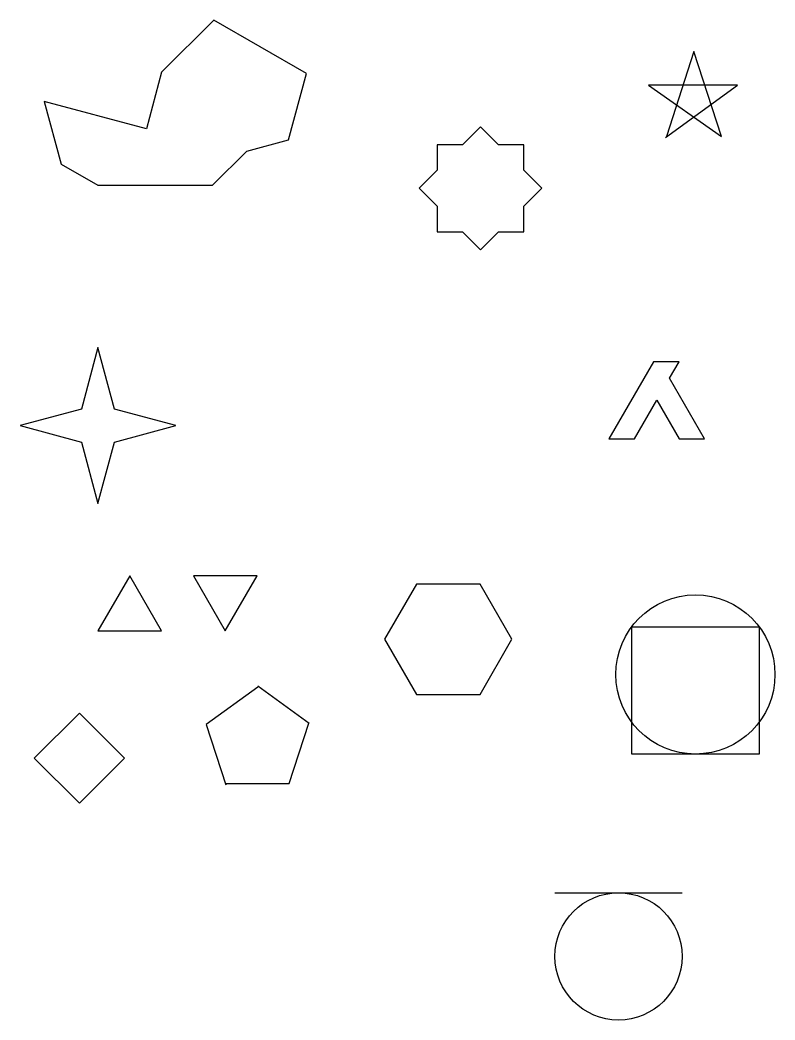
# Model space of a CAD drawing. Header units: millimetres. Extents: x 30 to 2442, y 106 to 1886.
# Drawn here: x 539 to 1132, y 1100 to 1886 of the extents above; entities that cross this region are included whole.
import ezdxf

# ---------------------------------------------------------------- set-up
doc = ezdxf.new("R2010")
doc.units = ezdxf.units.MM

msp = doc.modelspace()

# ---------------------------------------------------------------- linework, layer by layer
for p, q in [((690.94, 1885.72), (649.93, 1844.71)), ((763.69, 1843.72), (690.94, 1885.72)), ((1067.97, 1860.91), (1046.34, 1794.33)), ((1089.61, 1794.33), (1067.97, 1860.91)), ((649.93, 1844.71), (638.02, 1800.28)), ((749.71, 1791.56), (763.69, 1843.72)), ((1102.27, 1834.48), (1032.27, 1834.48)), ((1032.27, 1834.48), (1089.61, 1794.33)), ((1045.63, 1793.34), (1102.27, 1834.48)), ((638.02, 1800.28), (557.85, 1821.76)), ((557.85, 1821.76), (571.05, 1772.5)), ((900.38, 1801.86), (886.24, 1787.72)), ((914.53, 1787.72), (900.38, 1801.86)), ((716.87, 1782.76), (749.71, 1791.56)), ((886.24, 1787.72), (866.24, 1787.72)), ((866.24, 1787.72), (866.24, 1767.72)), ((934.53, 1787.72), (914.53, 1787.72)), ((934.53, 1767.72), (934.53, 1787.72)), ((690, 1755.89), (716.87, 1782.76)), ((571.05, 1772.5), (600, 1755.89)), ((866.24, 1767.72), (852.1, 1753.58)), ((948.67, 1753.58), (934.53, 1767.72)), ((600, 1755.89), (690, 1755.89)), ((852.1, 1753.58), (866.24, 1739.43)), ((934.53, 1739.43), (948.67, 1753.58)), ((866.24, 1739.43), (866.24, 1719.43)), ((934.53, 1719.43), (934.53, 1739.43)), ((866.24, 1719.43), (886.24, 1719.43)), ((886.24, 1719.43), (900.38, 1705.29)), ((900.38, 1705.29), (914.53, 1719.43)), ((914.53, 1719.43), (934.53, 1719.43)), ((600, 1628.37), (587.06, 1580.07)), ((612.94, 1580.07), (600, 1628.37)), ((1036.28, 1617.31), (1001.28, 1556.69)), ((1056.28, 1617.31), (1036.28, 1617.31)), ((1048.78, 1604.32), (1056.28, 1617.31)), ((1076.28, 1556.69), (1048.78, 1604.32)), ((1021.28, 1556.69), (1038.78, 1587)), ((1038.78, 1587), (1056.28, 1556.69)), ((587.06, 1580.07), (538.76, 1567.13)), ((661.24, 1567.13), (612.94, 1580.07)), ((538.76, 1567.13), (587.06, 1554.19)), ((612.94, 1554.19), (661.24, 1567.13)), ((1001.28, 1556.69), (1021.28, 1556.69)), ((1056.28, 1556.69), (1076.28, 1556.69)), ((587.06, 1554.19), (600, 1505.89)), ((600, 1505.89), (612.94, 1554.19)), ((625, 1449.19), (600, 1405.89)), ((650, 1405.89), (625, 1449.19)), ((725, 1449.19), (675, 1449.19)), ((675, 1449.19), (700, 1405.89)), ((700, 1405.89), (725, 1449.19)), ((850, 1442.49), (825, 1399.19)), ((900, 1442.49), (850, 1442.49)), ((925, 1399.19), (900, 1442.49)), ((1019.14, 1409.08), (1119.14, 1409.08)), ((1019.14, 1309.08), (1019.14, 1409.08)), ((1119.14, 1409.08), (1119.14, 1309.08)), ((600, 1405.89), (650, 1405.89)), ((825, 1399.19), (850, 1355.89)), ((900, 1355.89), (925, 1399.19)), ((725.48, 1361.7), (685.03, 1332.31)), ((765.95, 1333.05), (725.5, 1362.43)), ((850, 1355.89), (900, 1355.89)), ((550, 1305.89), (585.36, 1341.25)), ((585.36, 1341.25), (620.71, 1305.89)), ((685.03, 1332.31), (700.48, 1284.76)), ((750, 1285.89), (765.45, 1333.44)), ((585.36, 1270.54), (550, 1305.89)), ((620.71, 1305.89), (585.36, 1270.54)), ((1119.14, 1309.08), (1019.14, 1309.08)), ((700, 1285.89), (750, 1285.89)), ((958.75, 1200.14), (1058.75, 1200.14))]:
    msp.add_line(p, q)
for centre, radius in [((1069.14, 1371.58), 62.5), ((1008.75, 1150.14), 50)]:
    msp.add_circle(centre, radius)

doc.saveas('drawing.dxf')
